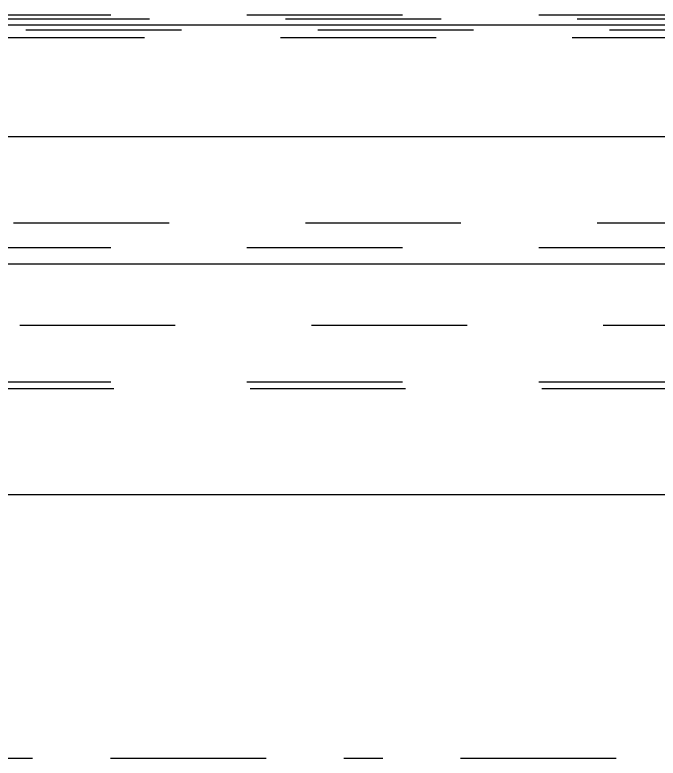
# Model space of a CAD drawing. Extents: x -11 to 23.5, y -3.8 to 3.8.
# Drawn here: x 2.454 to 4.108, y 0 to 1.91 of the extents above; entities that cross this region are included whole.
import ezdxf

# ---------------------------------------------------------------- set-up
doc = ezdxf.new("R2010")
doc.units = 0
for name, pattern in [('CENTER', [0.85, 0.4, -0.2, 0.05, -0.2]), ('PHL_CENTER', [0.75, 0.4, -0.35]), ('PHL_THICK', [0])]:
    doc.linetypes.add(name, pattern=pattern)
doc.layers.get('0').update_dxf_attribs({"linetype": 'CONTINUOUS'})
doc.layers.add('PROJECTION', color=7, linetype='CONTINUOUS')

msp = doc.modelspace()

# ---------------------------------------------------------------- linework, layer by layer
at = {"color": 92, "linetype": 'CENTER'}
msp.add_line((0, 0), (23.5, 0), dxfattribs=at)
at = {"layer": 'PROJECTION', "color": 3, "linetype": 'PHL_CENTER'}
for p, q in [((0.801, 1.91), (6.611, 1.91)), ((0.9, 1.9), (6.6, 1.9)), ((1.070632, 1.88415), (13.531368, 1.88415)), ((0.982837, 1.87165), (13.619163, 1.87165)), ((0.887148, 1.85165), (13.714852, 1.85165)), ((1.701, 1.597096), (12.901, 1.597096)), ((1.701, 1.375469), (12.901, 1.375469)), ((0.801, 1.311781), (6.611, 1.311781)), ((0.966781, 1.112619), (13.635219, 1.112619)), ((0.801003, 0.966633), (13.800997, 0.966633)), ((0.808826, 0.949776), (13.793174, 0.949776))]:
    msp.add_line(p, q, dxfattribs=at)
at = {"layer": 'PROJECTION', "color": 7, "linetype": 'PHL_THICK'}
for p, q in [((1.070632, 1.88415), (13.531368, 1.88415)), ((1.701, 1.597096), (12.901, 1.597096)), ((1.701, 1.269826), (12.901, 1.269826)), ((0.982837, 0.677241), (13.619163, 0.677241))]:
    msp.add_line(p, q, dxfattribs=at)

doc.saveas('drawing.dxf')
